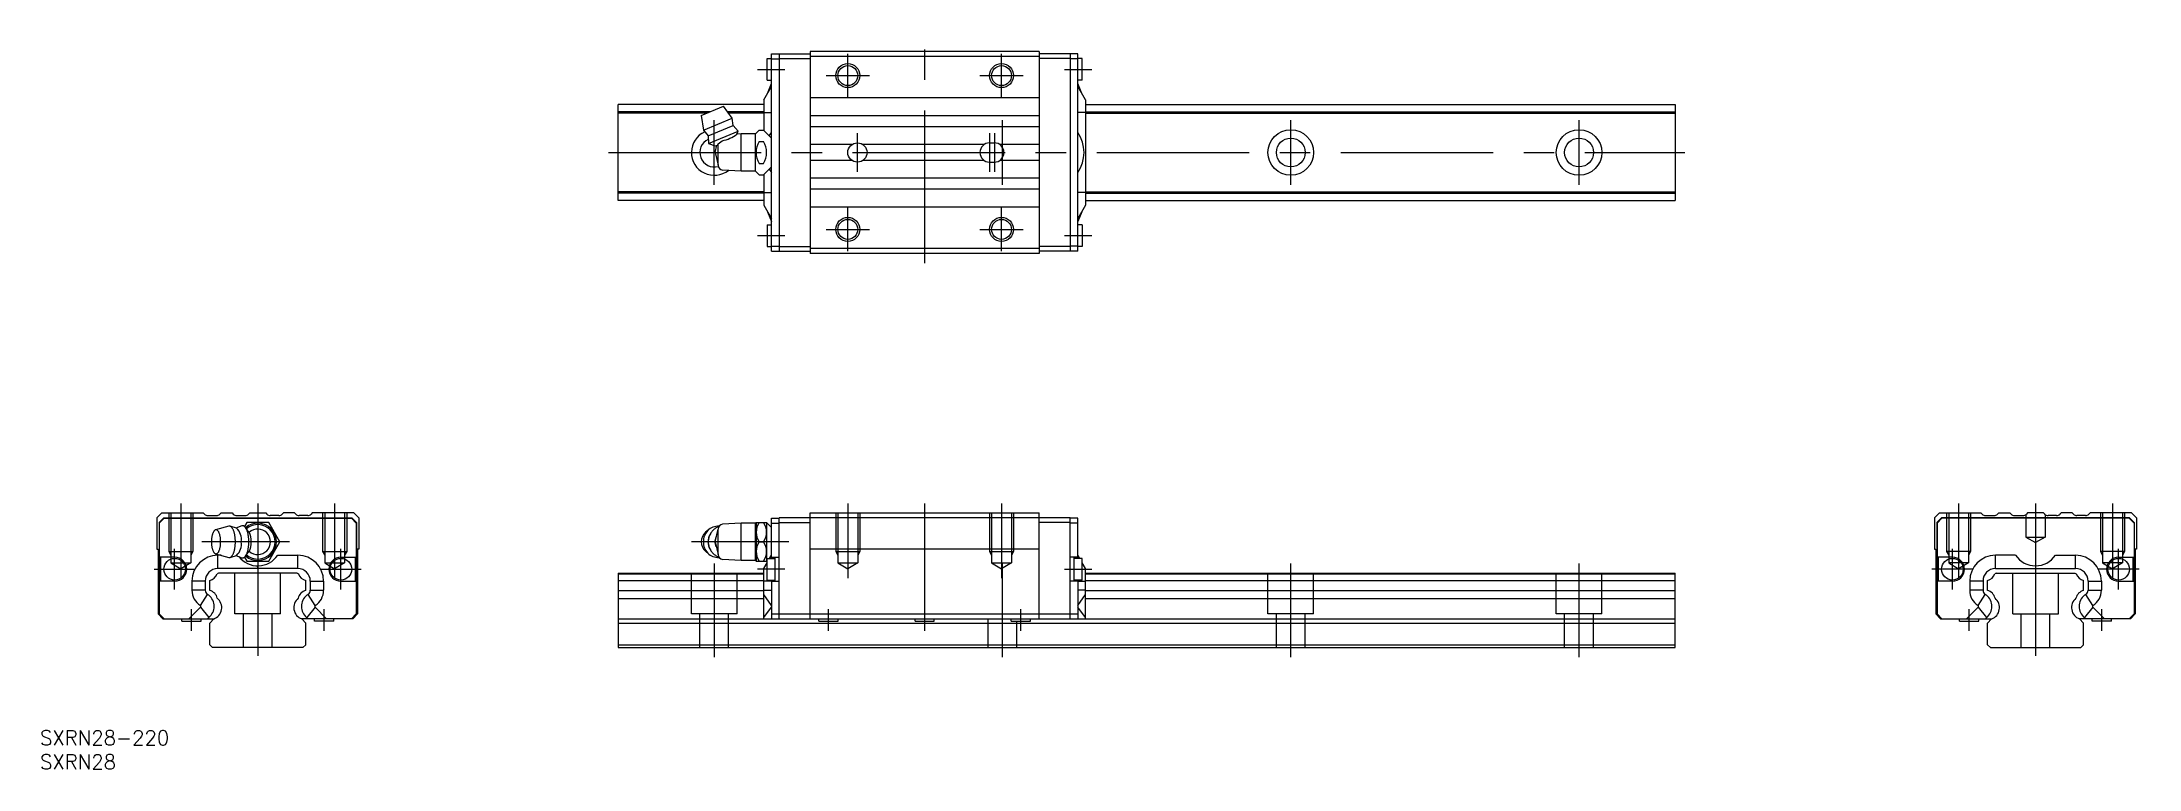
# Model space of a CAD drawing. Extents: x -45 to 392, y -25 to 126.
import ezdxf

# ---------------------------------------------------------------- set-up
doc = ezdxf.new("R2010")
doc.units = 0
doc.linetypes.add('CENTER', pattern=[50.8, 31.75, -6.35, 6.35, -6.35])
doc.linetypes.add('DASHED', pattern=[19.05, 12.7, -6.35])
doc.layers.get('0').update_dxf_attribs({"linetype": 'CONTINUOUS'})
doc.layers.add('CENTER', color=1, linetype='CENTER')
doc.styles.get("Standard").update_dxf_attribs({"font": 'txt.shx', "height": 3, "bigfont": 'bigfont.shx'})

msp = doc.modelspace()

# ---------------------------------------------------------------- linework, layer by layer
at = {"color": 7, "linetype": 'CONTINUOUS'}
for p, q in [((106, 118.05), (106, 122.55)), ((106, 122.55), (106.9, 122.55)), ((106.9, 82.5), (106.9, 123.5)), ((106.9, 123.5), (108.5, 123.5)), ((106.9, 122.5), (108.5, 122.5)), ((108.5, 123.55), (115, 123.55)), ((108.5, 123.55), (108.5, 82.45)), ((108.5, 122.55), (115, 122.55)), ((115, 124), (115, 82)), ((162.6, 124), (115, 124)), ((162.6, 123), (115, 123)), ((162.6, 124), (162.6, 82)), ((169.1, 123.55), (162.6, 123.55)), ((169.1, 122.55), (162.6, 122.55)), ((169.1, 123.55), (169.1, 82.45)), ((170.7, 123.5), (169.1, 123.5)), ((170.7, 122.5), (169.1, 122.5)), ((170.7, 82.5), (170.7, 123.5)), ((171.6, 122.55), (170.7, 122.55)), ((171.6, 118.05), (171.6, 122.55)), ((106, 118.05), (106.9, 118.05)), ((171.6, 118.05), (170.7, 118.05)), ((105.3, 113.93), (106.9, 116.7)), ((105.3, 113.93), (105.3, 107.6)), ((106.1, 115.31), (106.9, 117.33)), ((162.6, 114.35), (115, 114.35)), ((171.5, 115.31), (170.7, 117.33)), ((172.3, 113.93), (170.7, 116.7)), ((172.3, 113.93), (172.3, 92.07)), ((105.3, 113), (75, 113)), ((75, 93), (75, 113)), ((94.12, 111.48), (75, 111.48)), ((93.43, 111.2), (75, 111.2)), ((92.29, 110.73), (96.91, 112.64)), ((92.29, 110.73), (92.74, 107.67)), ((92.74, 107.67), (98.76, 110.16)), ((98.76, 110.16), (96.91, 112.64)), ((105.3, 111.48), (97.78, 111.48)), ((105.3, 111.2), (97.99, 111.2)), ((98.94, 108.61), (98.76, 110.16)), ((105.3, 111.33), (106.9, 111.33)), ((162.6, 110.65), (115, 110.65)), ((172.3, 111.33), (170.7, 111.33)), ((172.3, 113), (295, 113)), ((172.3, 111.48), (295, 111.48)), ((172.3, 111.2), (295, 111.2)), ((295, 113), (295, 93)), ((92.74, 107.67), (93.71, 106.44)), ((93.71, 106.44), (98.94, 108.61)), ((93.71, 106.44), (93.81, 104.86)), ((93.81, 104.86), (99.98, 107.42)), ((93.81, 104.86), (95.2, 104.36)), ((95.68, 104.55), (95.8, 104.81)), ((95.8, 104.81), (96.68, 105.45)), ((95.8, 100.35), (95.8, 104.81)), ((99.98, 107.42), (98.94, 108.61)), ((99.71, 106.82), (99.98, 107.42)), ((100.6, 106.88), (99.71, 106.82)), ((103.6, 106.88), (100.6, 106.88)), ((100.6, 99.13), (100.6, 106.88)), ((103.6, 106.88), (104.34, 107.62)), ((103.6, 99.13), (103.6, 106.88)), ((104.34, 107.62), (105.28, 107.62)), ((104.34, 105.31), (105.28, 105.31)), ((105.28, 107.62), (106.9, 106)), ((106.44, 106.46), (106.9, 107.14)), ((162.6, 108.35), (115, 108.35)), ((152.3, 105), (153.3, 105)), ((95.2, 104.36), (95.68, 104.55)), ((95.2, 103), (95.54, 104.5)), ((95.2, 103), (95.8, 100.35)), ((104.34, 100.69), (105.28, 100.69)), ((123.67, 104.65), (115, 104.65)), ((123.67, 101.35), (115, 101.35)), ((151.17, 104.65), (125.93, 104.65)), ((151.17, 101.35), (125.93, 101.35)), ((152.3, 101), (153.3, 101)), ((162.6, 104.65), (154.43, 104.65)), ((162.6, 101.35), (154.43, 101.35)), ((100.6, 99.13), (96.74, 99.35)), ((103.6, 99.13), (100.6, 99.13)), ((103.6, 99.13), (104.34, 98.38)), ((104.34, 98.38), (105.28, 98.38)), ((105.28, 98.38), (106.9, 100)), ((105.3, 98.4), (105.3, 92.07)), ((106.44, 99.54), (106.9, 98.86)), ((162.6, 97.65), (115, 97.65)), ((105.3, 94.8), (75, 94.8)), ((105.3, 94.52), (75, 94.52)), ((105.3, 93), (75, 93)), ((105.3, 94.67), (106.9, 94.67)), ((105.3, 92.07), (106.9, 89.3)), ((162.6, 95.35), (115, 95.35)), ((172.3, 94.67), (170.7, 94.67)), ((172.3, 92.07), (170.7, 89.3)), ((172.3, 94.8), (295, 94.8)), ((172.3, 94.52), (295, 94.52)), ((172.3, 93), (295, 93)), ((106, 87.95), (106, 83.45)), ((106, 87.95), (106.9, 87.95)), ((106.1, 90.68), (106.9, 88.67)), ((162.6, 91.65), (115, 91.65)), ((171.5, 90.68), (170.7, 88.67)), ((171.6, 87.95), (170.7, 87.95)), ((171.6, 87.95), (171.6, 83.45)), ((106, 83.45), (106.9, 83.45)), ((106.9, 83.5), (108.5, 83.5)), ((108.5, 83.45), (115, 83.45)), ((162.6, 83), (115, 83)), ((169.1, 83.45), (162.6, 83.45)), ((170.7, 83.5), (169.1, 83.5)), ((171.6, 83.45), (170.7, 83.45)), ((106.9, 82.5), (108.5, 82.5)), ((108.5, 82.45), (115, 82.45)), ((162.6, 82), (115, 82)), ((169.1, 82.45), (162.6, 82.45)), ((170.7, 82.5), (169.1, 82.5)), ((-21, 27), (-20, 28)), ((-21, 27), (-21, 20.5)), ((-19.55, 27), (-20.55, 26)), ((-20.5, 25.9), (-19.5, 26.9)), ((-20, 28), (-11.35, 28)), ((-19.55, 27), (19.55, 27)), ((-19.5, 26.9), (19.5, 26.9)), ((-11.35, 28), (-11.09, 27.74)), ((-10.39, 27.45), (-8.61, 27.45)), ((-7.65, 28), (-7.91, 27.74)), ((-7.65, 28), (-5.35, 28)), ((-5.35, 28), (-5.09, 27.74)), ((-4.39, 27.45), (-2.61, 27.45)), ((-1.65, 28), (-1.91, 27.74)), ((-1.65, 28), (1.65, 28)), ((1.65, 28), (1.91, 27.74)), ((4.39, 27.45), (2.61, 27.45)), ((5.35, 28), (5.09, 27.74)), ((7.65, 28), (5.35, 28)), ((7.65, 28), (7.91, 27.74)), ((10.39, 27.45), (8.61, 27.45)), ((11.35, 28), (11.09, 27.74)), ((20, 28), (11.35, 28)), ((20.5, 25.9), (19.5, 26.9)), ((19.55, 27), (20.55, 26)), ((21, 27), (20, 28)), ((21, 27), (21, 20.5)), ((106.9, 18.55), (106.9, 26.9)), ((106.9, 26.9), (108.5, 26.9)), ((169.1, 27), (108.5, 27)), ((108.5, 6), (108.5, 27)), ((115, 28), (162.6, 28)), ((115, 6), (115, 28)), ((162.6, 6), (162.6, 28)), ((169.1, 6), (169.1, 27)), ((170.7, 26.9), (169.1, 26.9)), ((170.7, 18.55), (170.7, 26.9)), ((349, 27), (350, 28)), ((349, 27), (349, 20.5)), ((350.45, 27), (349.45, 26)), ((349.5, 25.9), (350.5, 26.9)), ((350, 28), (358.65, 28)), ((389.55, 27), (350.45, 27)), ((389.5, 26.9), (350.5, 26.9)), ((358.65, 28), (358.91, 27.74)), ((359.61, 27.45), (361.39, 27.45)), ((362.35, 28), (362.09, 27.74)), ((362.35, 28), (364.65, 28)), ((364.65, 28), (364.91, 27.74)), ((365.61, 27.45), (367.39, 27.45)), ((368.35, 28), (368.09, 27.74)), ((371.65, 28), (368.35, 28)), ((371.65, 28), (371.91, 27.74)), ((374.39, 27.45), (372.61, 27.45)), ((375.35, 28), (375.09, 27.74)), ((377.65, 28), (375.35, 28)), ((377.65, 28), (377.91, 27.74)), ((380.39, 27.45), (378.61, 27.45)), ((381.35, 28), (381.09, 27.74)), ((390, 28), (381.35, 28)), ((390.5, 25.9), (389.5, 26.9)), ((389.55, 27), (390.55, 26)), ((391, 27), (390, 28)), ((391, 27), (391, 20.5)), ((-20.55, 26), (-20.55, 7)), ((-20.5, 25.9), (-20.5, 18.8)), ((-6.04, 25.24), (-8.78, 24.49)), ((-4.4, 24.82), (-5.77, 25.24)), ((-3.32, 25.31), (-4.54, 24.86)), ((-2.31, 26), (-2.77, 25.2)), ((-1.83, 24.01), (-2.56, 24.98)), ((2.31, 26), (-2.31, 26)), ((4.62, 22), (2.31, 26)), ((2.31, 18), (4.62, 22)), ((20.5, 25.9), (20.5, 18.8)), ((20.55, 26), (20.55, 7)), ((93.91, 24.58), (93.19, 23.98)), ((94.39, 23.95), (94.2, 23.65)), ((95.2, 22), (95.8, 24.65)), ((95.2, 22), (95.8, 19.35)), ((95.8, 19.35), (95.8, 24.65)), ((100.6, 25.88), (96.74, 25.65)), ((103.6, 25.88), (100.6, 25.88)), ((100.6, 18.13), (100.6, 25.88)), ((103.6, 25.88), (103.72, 26)), ((103.6, 18.13), (103.6, 25.88)), ((103.72, 26), (103.72, 18)), ((103.72, 26), (105.9, 26)), ((104.34, 22), (105.28, 22)), ((105.9, 26), (105.9, 18)), ((105.9, 26), (106.9, 25)), ((106.9, 25.9), (108.5, 25.9)), ((108.5, 26), (115, 26)), ((169.1, 26), (162.6, 26)), ((170.7, 25.9), (169.1, 25.9)), ((349.45, 26), (349.45, 7)), ((349.5, 25.9), (349.5, 18.8)), ((390.5, 25.9), (390.5, 18.8)), ((390.55, 26), (390.55, 7)), ((-21, 20.5), (-20.75, 20.5)), ((-20.75, 20.5), (-20.75, 7)), ((-17.3, 18.8), (-20.5, 18.8)), ((-20.25, 18.8), (-20.25, 13.8)), ((-8.78, 19.51), (-6.04, 18.76)), ((-7.65, 19.2), (-8.33, 19.2)), ((-8.33, 16.43), (-8.33, 19.2)), ((-5.77, 18.76), (-4.4, 19.18)), ((-4.54, 19.14), (-3.32, 18.69)), ((-2.77, 18.8), (-2.31, 18)), ((-2.56, 19.02), (-1.83, 19.99)), ((-2.31, 18), (2.31, 18)), ((4.14, 19.2), (8.33, 19.2)), ((8.33, 16.43), (8.33, 19.2)), ((17.3, 18.8), (20.5, 18.8)), ((20.25, 18.8), (20.25, 13.8)), ((20.75, 20.5), (20.75, 7)), ((21, 20.5), (20.75, 20.5)), ((93.19, 20.02), (93.91, 19.42)), ((94.2, 20.35), (94.39, 20.05)), ((100.6, 18.13), (96.74, 18.35)), ((103.6, 18.13), (100.6, 18.13)), ((103.72, 18), (103.6, 18.13)), ((103.72, 18), (105.9, 18)), ((105.3, 16.43), (106, 17.64)), ((105.9, 18), (106, 18.1)), ((106, 14.05), (106, 18.55)), ((106, 18.55), (107.7, 18.55)), ((106.45, 18.55), (106.63, 18.73)), ((106.52, 18.55), (106.9, 19.2)), ((106.9, 18.8), (108.5, 18.8)), ((107.7, 13.8), (107.7, 18.8)), ((162.6, 20.5), (115, 20.5)), ((170.7, 18.8), (169.1, 18.8)), ((169.9, 13.8), (169.9, 18.8)), ((171.6, 18.55), (169.9, 18.55)), ((171.08, 18.55), (170.7, 19.2)), ((171.6, 14.05), (171.6, 18.55)), ((172.3, 16.43), (171.6, 17.64)), ((349, 20.5), (349.25, 20.5)), ((349.25, 20.5), (349.25, 7)), ((352.7, 18.8), (349.5, 18.8)), ((349.75, 18.8), (349.75, 13.8)), ((365.86, 19.2), (361.67, 19.2)), ((361.67, 16.43), (361.67, 19.2)), ((374.14, 19.2), (378.33, 19.2)), ((378.33, 16.43), (378.33, 19.2)), ((387.3, 18.8), (390.5, 18.8)), ((390.25, 18.8), (390.25, 13.8)), ((390.75, 20.5), (390.75, 7)), ((391, 20.5), (390.75, 20.5)), ((-20.5, 13.8), (-20.5, 7)), ((-17.3, 13.8), (-20.5, 13.8)), ((-10.93, 13.83), (-13.7, 13.83)), ((-13.7, 13.83), (-13.7, 11.92)), ((-10.93, 13.83), (-10.93, 11.92)), ((-10, 11.86), (-10, 13.94)), ((-8.2, 15.5), (-8.48, 15.34)), ((8.33, 16.43), (-8.33, 16.43)), ((8.2, 15.5), (-8.2, 15.5)), ((0, 16.43), (0, 17)), ((8.2, 15.5), (8.48, 15.34)), ((10, 11.86), (10, 13.94)), ((10.93, 13.83), (13.7, 13.83)), ((10.93, 13.83), (10.93, 11.92)), ((13.7, 13.83), (13.7, 11.92)), ((17.3, 13.8), (20.5, 13.8)), ((20.5, 13.8), (20.5, 7)), ((75, 15.5), (105.3, 15.5)), ((75, 15.5), (75, 0)), ((75, 15.34), (105.3, 15.34)), ((75, 13.94), (105.3, 13.94)), ((105.3, 6), (105.3, 16.43)), ((106.9, 13.83), (105.3, 13.83)), ((106, 14.05), (107.7, 14.05)), ((106.9, 14.05), (106.9, 6)), ((106.9, 13.8), (108.5, 13.8)), ((170.7, 13.8), (169.1, 13.8)), ((171.6, 14.05), (169.9, 14.05)), ((170.7, 14.05), (170.7, 6)), ((170.7, 13.83), (172.3, 13.83)), ((172.3, 6), (172.3, 16.43)), ((172.3, 15.5), (295, 15.5)), ((172.3, 15.34), (295, 15.34)), ((172.3, 13.94), (295, 13.94)), ((295, 0), (295, 15.5)), ((349.5, 13.8), (349.5, 7)), ((352.7, 13.8), (349.5, 13.8)), ((356.3, 13.83), (356.3, 11.92)), ((359.07, 13.83), (356.3, 13.83)), ((359.07, 13.83), (359.07, 11.92)), ((360, 11.86), (360, 13.94)), ((361.8, 15.5), (361.52, 15.34)), ((361.67, 16.43), (378.33, 16.43)), ((361.8, 15.5), (378.2, 15.5)), ((370, 17), (370, 16.43)), ((378.2, 15.5), (378.48, 15.34)), ((380, 11.86), (380, 13.94)), ((380.93, 13.83), (383.7, 13.83)), ((380.93, 13.83), (380.93, 11.92)), ((383.7, 13.83), (383.7, 11.92)), ((387.3, 13.8), (390.5, 13.8)), ((390.5, 13.8), (390.5, 7)), ((-10.93, 11.92), (-13.7, 11.92)), ((-11.94, 8.73), (-10.46, 11.07)), ((11.94, 8.73), (10.46, 11.07)), ((10.93, 11.92), (13.7, 11.92)), ((75, 11.86), (105.3, 11.86)), ((75, 10.24), (105.3, 10.24)), ((105.3, 11.92), (106.9, 11.92)), ((106.9, 8.73), (105.3, 11.07)), ((172.3, 11.92), (170.7, 11.92)), ((170.7, 8.73), (172.3, 11.07)), ((172.3, 11.86), (295, 11.86)), ((172.3, 10.24), (295, 10.24)), ((359.07, 11.92), (356.3, 11.92)), ((358.06, 8.73), (359.54, 11.07)), ((381.94, 8.73), (380.46, 11.07)), ((380.93, 11.92), (383.7, 11.92)), ((-19.75, 6), (-20.75, 7)), ((-19.55, 6), (-20.55, 7)), ((-19.5, 6), (-20.5, 7)), ((-19.75, 6), (-9.02, 6)), ((-15.8, 5.5), (-15.8, 6)), ((-15.8, 5.5), (-11.8, 5.5)), ((-14.33, 6), (-11.91, 8.42)), ((-11.91, 8.42), (-10.18, 6.23)), ((-11.8, 5.5), (-11.8, 6)), ((-10.41, 6), (-9.95, 6.46)), ((-10, 5.1), (-9.15, 5.95)), ((-10, 0.6), (-10, 5.1)), ((19.75, 6), (9.02, 6)), ((10, 5.1), (9.15, 5.95)), ((10.41, 6), (9.95, 6.46)), ((10, 0.6), (10, 5.1)), ((11.91, 8.42), (10.18, 6.23)), ((11.8, 5.5), (11.8, 6)), ((15.8, 5.5), (11.8, 5.5)), ((14.33, 6), (11.91, 8.42)), ((15.8, 5.5), (15.8, 6)), ((19.5, 6), (20.5, 7)), ((19.55, 6), (20.55, 7)), ((19.75, 6), (20.75, 7)), ((75, 5.95), (116.8, 5.95)), ((75, 5.1), (295, 5.1)), ((105.3, 6.23), (106.9, 8.42)), ((105.3, 6), (172.3, 6)), ((106.9, 7), (170.7, 7)), ((116.8, 5.5), (116.8, 6)), ((116.8, 5.5), (120.8, 5.5)), ((120.8, 5.5), (120.8, 6)), ((120.8, 5.95), (136.8, 5.95)), ((136.8, 5.5), (136.8, 6)), ((136.8, 5.5), (140.8, 5.5)), ((140.8, 5.5), (140.8, 6)), ((140.8, 5.95), (156.8, 5.95)), ((156.8, 5.5), (156.8, 6)), ((156.8, 5.5), (160.8, 5.5)), ((160.8, 5.5), (160.8, 6)), ((160.8, 5.95), (295, 5.95)), ((172.3, 6.23), (170.7, 8.42)), ((350.25, 6), (349.25, 7)), ((350.45, 6), (349.45, 7)), ((350.5, 6), (349.5, 7)), ((350.25, 6), (360.98, 6)), ((354.2, 5.5), (354.2, 6)), ((354.2, 5.5), (358.2, 5.5)), ((355.67, 6), (358.09, 8.42)), ((358.09, 8.42), (359.82, 6.23)), ((358.2, 5.5), (358.2, 6)), ((359.58, 6), (360.05, 6.46)), ((360, 5.1), (360.85, 5.95)), ((360, 0.6), (360, 5.1)), ((389.75, 6), (379.02, 6)), ((380, 5.1), (379.15, 5.95)), ((380.42, 6), (379.95, 6.46)), ((380, 0.6), (380, 5.1)), ((381.91, 8.42), (380.18, 6.23)), ((381.8, 5.5), (381.8, 6)), ((385.8, 5.5), (381.8, 5.5)), ((384.33, 6), (381.91, 8.42)), ((385.8, 5.5), (385.8, 6)), ((389.5, 6), (390.5, 7)), ((389.55, 6), (390.55, 7)), ((389.75, 6), (390.75, 7)), ((-9.4, 0), (-10, 0.6)), ((9.4, 0), (-9.4, 0)), ((9.4, 0), (10, 0.6)), ((75, 0.6), (295, 0.6)), ((75, 0), (295, 0)), ((360.6, 0), (360, 0.6)), ((360.6, 0), (379.4, 0)), ((379.4, 0), (380, 0.6))]:
    msp.add_line(p, q, dxfattribs=at)
at = {"color": 3, "linetype": 'DASHED'}
for p, q in [((-18.5, 28), (-18.5, 20)), ((-18.07, 28), (-18.07, 17.6)), ((-13.93, 28), (-13.93, 17.6)), ((-13.5, 28), (-13.5, 20)), ((13.5, 28), (13.5, 20)), ((13.93, 28), (13.93, 17.6)), ((18.07, 28), (18.07, 17.6)), ((18.5, 28), (18.5, 20)), ((120.3, 28), (120.3, 20)), ((120.73, 28), (120.73, 17.6)), ((124.87, 28), (124.87, 17.6)), ((125.3, 28), (125.3, 20)), ((152.3, 28), (152.3, 20)), ((152.73, 28), (152.73, 17.6)), ((156.87, 28), (156.87, 17.6)), ((157.3, 28), (157.3, 20)), ((351.5, 28), (351.5, 20)), ((351.93, 28), (351.93, 17.6)), ((356.07, 28), (356.07, 17.6)), ((356.5, 28), (356.5, 20)), ((368, 27.66), (368, 23)), ((372, 27.66), (372, 23)), ((383.5, 28), (383.5, 20)), ((383.93, 28), (383.93, 17.6)), ((388.07, 28), (388.07, 17.6)), ((388.5, 28), (388.5, 20)), ((368, 23), (370, 21.85)), ((368, 23), (372, 23)), ((372, 23), (370, 21.85)), ((-18.5, 20), (-13.5, 20)), ((-18.5, 20), (-18.07, 19.25)), ((-18.07, 17.6), (-13.93, 17.6)), ((-18.07, 17.6), (-16, 16.41)), ((-13.93, 17.6), (-16, 16.41)), ((-13.5, 20), (-13.93, 19.25)), ((13.5, 20), (18.5, 20)), ((13.5, 20), (13.93, 19.25)), ((13.93, 17.6), (18.07, 17.6)), ((13.93, 17.6), (16, 16.41)), ((18.07, 17.6), (16, 16.41)), ((18.5, 20), (18.07, 19.25)), ((120.3, 20), (125.3, 20)), ((120.3, 20), (120.73, 19.25)), ((120.73, 17.6), (124.87, 17.6)), ((120.73, 17.6), (122.8, 16.41)), ((124.87, 17.6), (122.8, 16.41)), ((125.3, 20), (124.87, 19.25)), ((152.3, 20), (157.3, 20)), ((152.3, 20), (152.73, 19.25)), ((152.73, 17.6), (156.87, 17.6)), ((152.73, 17.6), (154.8, 16.41)), ((156.87, 17.6), (154.8, 16.41)), ((157.3, 20), (156.87, 19.25)), ((356.5, 20), (351.5, 20)), ((351.5, 20), (351.93, 19.25)), ((356.07, 17.6), (351.93, 17.6)), ((351.93, 17.6), (354, 16.41)), ((356.07, 17.6), (354, 16.41)), ((356.5, 20), (356.07, 19.25)), ((388.5, 20), (383.5, 20)), ((383.5, 20), (383.93, 19.25)), ((388.07, 17.6), (383.93, 17.6)), ((383.93, 17.6), (386, 16.41)), ((388.07, 17.6), (386, 16.41)), ((388.5, 20), (388.07, 19.25)), ((-4.75, 7), (-4.75, 15.5)), ((4.75, 7), (4.75, 15.5)), ((90.25, 7), (90.25, 15.5)), ((99.75, 7), (99.75, 15.5)), ((210.25, 7), (210.25, 15.5)), ((219.75, 7), (219.75, 15.5)), ((270.25, 7), (270.25, 15.5)), ((279.75, 7), (279.75, 15.5)), ((365.25, 7), (365.25, 15.5)), ((374.75, 7), (374.75, 15.5)), ((4.75, 7), (-4.75, 7)), ((-3, 0), (-3, 7)), ((3, 0), (3, 7)), ((99.75, 7), (90.25, 7)), ((92, 0), (92, 7)), ((98, 0), (98, 7)), ((152, 0), (152, 6)), ((158, 0), (158, 5.5)), ((219.75, 7), (210.25, 7)), ((212, 0), (212, 7)), ((218, 0), (218, 7)), ((279.75, 7), (270.25, 7)), ((272, 0), (272, 7)), ((278, 0), (278, 7)), ((365.25, 7), (374.75, 7)), ((367, 0), (367, 7)), ((373, 0), (373, 7))]:
    msp.add_line(p, q, dxfattribs=at)
at = {"color": 7, "linetype": 'CONTINUOUS', "flags": 128}
for points in [[(-7.73, 22), (-7.73, 22.15), (-7.73, 22.3), (-7.74, 22.45), (-7.76, 22.6), (-7.77, 22.74), (-7.79, 22.89), (-7.81, 23.03), (-7.84, 23.16), (-7.87, 23.29), (-7.9, 23.42), (-7.93, 23.54), (-7.97, 23.66), (-8.01, 23.77), (-8.05, 23.87), (-8.09, 23.97), (-8.14, 24.06), (-8.19, 24.14), (-8.24, 24.21), (-8.29, 24.28), (-8.35, 24.34), (-8.4, 24.39), (-8.46, 24.43), (-8.51, 24.46), (-8.57, 24.48), (-8.63, 24.5), (-8.68, 24.5), (-8.74, 24.5), (-8.8, 24.48), (-8.86, 24.46), (-8.91, 24.43), (-8.97, 24.39), (-9.02, 24.34), (-9.08, 24.28), (-9.13, 24.21), (-9.18, 24.14), (-9.23, 24.06), (-9.27, 23.97), (-9.32, 23.87), (-9.36, 23.77), (-9.4, 23.66), (-9.44, 23.54), (-9.47, 23.42), (-9.5, 23.29), (-9.53, 23.16), (-9.56, 23.03), (-9.58, 22.89), (-9.6, 22.74), (-9.61, 22.6), (-9.63, 22.45), (-9.63, 22.3), (-9.64, 22.15), (-9.64, 22), (-9.64, 21.85), (-9.63, 21.7), (-9.63, 21.55), (-9.61, 21.4), (-9.6, 21.26), (-9.58, 21.11), (-9.56, 20.97), (-9.53, 20.84), (-9.5, 20.71), (-9.47, 20.58), (-9.44, 20.46), (-9.4, 20.34), (-9.36, 20.23), (-9.32, 20.13), (-9.27, 20.03), (-9.23, 19.94), (-9.18, 19.86), (-9.13, 19.79), (-9.08, 19.72), (-9.02, 19.66), (-8.97, 19.61), (-8.91, 19.57), (-8.86, 19.54), (-8.8, 19.52), (-8.74, 19.5), (-8.68, 19.5), (-8.63, 19.5), (-8.57, 19.52), (-8.51, 19.54), (-8.46, 19.57), (-8.4, 19.61), (-8.35, 19.66), (-8.29, 19.72), (-8.24, 19.79), (-8.19, 19.86), (-8.14, 19.94), (-8.09, 20.03), (-8.05, 20.13), (-8.01, 20.23), (-7.97, 20.34), (-7.93, 20.46), (-7.9, 20.58), (-7.87, 20.71), (-7.84, 20.84), (-7.81, 20.97), (-7.79, 21.11), (-7.77, 21.26), (-7.76, 21.4), (-7.74, 21.55), (-7.73, 21.7), (-7.73, 21.85), (-7.73, 22)], [(-4.67, 22), (-4.67, 22.17), (-4.67, 22.34), (-4.68, 22.51), (-4.69, 22.68), (-4.71, 22.85), (-4.73, 23.02), (-4.75, 23.18), (-4.77, 23.34), (-4.8, 23.49), (-4.84, 23.64), (-4.87, 23.79), (-4.91, 23.93), (-4.95, 24.07), (-4.99, 24.2), (-5.04, 24.32), (-5.08, 24.44), (-5.13, 24.55), (-5.19, 24.65), (-5.24, 24.75), (-5.3, 24.84), (-5.36, 24.92), (-5.42, 24.99), (-5.48, 25.06), (-5.54, 25.11), (-5.6, 25.16), (-5.67, 25.2), (-5.73, 25.23), (-5.8, 25.25), (-5.86, 25.26), (-5.93, 25.26), (-6, 25.25), (-6.04, 25.24)], [(-6.04, 18.76), (-6, 18.75), (-5.93, 18.74), (-5.86, 18.74), (-5.8, 18.75), (-5.73, 18.77), (-5.67, 18.8), (-5.6, 18.84), (-5.54, 18.89), (-5.48, 18.94), (-5.42, 19.01), (-5.36, 19.08), (-5.3, 19.16), (-5.24, 19.25), (-5.19, 19.35), (-5.13, 19.45), (-5.08, 19.56), (-5.04, 19.68), (-4.99, 19.8), (-4.95, 19.93), (-4.91, 20.07), (-4.87, 20.21), (-4.84, 20.36), (-4.8, 20.51), (-4.77, 20.66), (-4.75, 20.82), (-4.73, 20.98), (-4.71, 21.15), (-4.69, 21.32), (-4.68, 21.49), (-4.67, 21.66), (-4.67, 21.83), (-4.67, 22)], [(-1.86, 22), (-1.86, 22.17), (-1.87, 22.35), (-1.88, 22.52), (-1.89, 22.69), (-1.91, 22.86), (-1.92, 23.02), (-1.95, 23.19), (-1.97, 23.35), (-2, 23.5), (-2.03, 23.66), (-2.07, 23.81), (-2.1, 23.95), (-2.14, 24.09), (-2.19, 24.22), (-2.23, 24.35), (-2.28, 24.47), (-2.33, 24.58), (-2.38, 24.69), (-2.44, 24.79), (-2.49, 24.88), (-2.55, 24.96), (-2.61, 25.04), (-2.67, 25.11), (-2.73, 25.17), (-2.8, 25.22), (-2.86, 25.26), (-2.93, 25.29), (-2.99, 25.32), (-3.06, 25.33), (-3.12, 25.34), (-3.19, 25.34), (-3.26, 25.33), (-3.32, 25.31)], [(-3.32, 18.69), (-3.26, 18.67), (-3.19, 18.66), (-3.12, 18.66), (-3.06, 18.67), (-2.99, 18.68), (-2.93, 18.71), (-2.86, 18.74), (-2.8, 18.78), (-2.73, 18.83), (-2.67, 18.89), (-2.61, 18.96), (-2.55, 19.04), (-2.49, 19.12), (-2.44, 19.21), (-2.38, 19.31), (-2.33, 19.42), (-2.28, 19.53), (-2.23, 19.65), (-2.19, 19.78), (-2.14, 19.91), (-2.1, 20.05), (-2.07, 20.19), (-2.03, 20.34), (-2, 20.5), (-1.97, 20.65), (-1.95, 20.81), (-1.92, 20.98), (-1.91, 21.14), (-1.89, 21.31), (-1.88, 21.48), (-1.87, 21.65), (-1.86, 21.83), (-1.86, 22)], [(93.81, 22), (93.82, 22.17), (93.83, 22.35), (93.85, 22.52), (93.88, 22.69), (93.92, 22.86), (93.96, 23.02), (94.01, 23.19), (94.08, 23.35), (94.14, 23.5), (94.22, 23.66), (94.3, 23.81), (94.39, 23.95), (94.49, 24.09), (94.59, 24.22), (94.7, 24.35), (94.82, 24.47), (94.94, 24.58), (95.07, 24.69), (95.2, 24.79), (95.33, 24.88), (95.47, 24.96), (95.62, 25.04), (95.76, 25.11), (95.91, 25.17), (95.95, 25.18)], [(95.95, 18.82), (95.91, 18.83), (95.76, 18.89), (95.62, 18.96), (95.47, 19.04), (95.33, 19.12), (95.2, 19.21), (95.07, 19.31), (94.94, 19.42), (94.82, 19.53), (94.7, 19.65), (94.59, 19.78), (94.49, 19.91), (94.39, 20.05), (94.3, 20.19), (94.22, 20.34), (94.14, 20.5), (94.08, 20.65), (94.01, 20.81), (93.96, 20.98), (93.92, 21.14), (93.88, 21.31), (93.85, 21.48), (93.83, 21.65), (93.82, 21.83), (93.81, 22)], [(95.2, 22.01), (95.21, 22.14), (95.22, 22.28), (95.24, 22.43), (95.27, 22.57), (95.31, 22.7), (95.35, 22.84), (95.4, 22.97), (95.43, 23.02)], [(95.43, 20.98), (95.4, 21.03), (95.35, 21.16), (95.31, 21.3), (95.27, 21.43), (95.24, 21.57), (95.22, 21.72), (95.21, 21.86), (95.2, 21.99)]]:
    msp.add_lwpolyline(points, dxfattribs=at)
at = {"color": 3, "linetype": 'CONTINUOUS'}
for centre in [(122.8, 119), (154.8, 119), (122.8, 87), (154.8, 87)]:
    msp.add_circle(centre, 2.5, dxfattribs=at)
at = {"color": 7, "linetype": 'CONTINUOUS'}
for centre, radius in [((122.8, 119), 2.07), ((154.8, 119), 2.07), ((124.8, 103), 2), ((215, 103), 4.75), ((215, 103), 3), ((275, 103), 4.75), ((275, 103), 3), ((122.8, 87), 2.07), ((154.8, 87), 2.07), ((-17.3, 16.3), 2.25), ((17.3, 16.3), 2.25), ((352.7, 16.3), 2.25), ((387.3, 16.3), 2.25)]:
    msp.add_circle(centre, radius, dxfattribs=at)
for centre, radius, start, end in [((95, 103), 4.75, 114.6969, 308.4582), ((95, 103), 3, 114.5372, 286.0149), ((95.28, 112.55), 7.24, 281.1312, 307.648), ((108.34, 103), 4.62, 150, 210), ((101.28, 103), 4.62, 330, 30), ((152.3, 103), 2, 90, 270), ((153.3, 103), 2, 270, 90), ((164.58, 103), 7.39, 325.9109, 34.0891), ((96.8, 100.35), 1, 180, 266.6374), ((-10.39, 28.45), 1, 225, 270), ((-8.61, 28.45), 1, 270, 315), ((-4.39, 28.45), 1, 225, 270), ((-2.61, 28.45), 1, 270, 315), ((2.61, 28.45), 1, 225, 270), ((4.39, 28.45), 1, 270, 315), ((8.61, 28.45), 1, 225, 270), ((10.39, 28.45), 1, 270, 315), ((359.61, 28.45), 1, 225, 270), ((361.39, 28.45), 1, 270, 315), ((365.61, 28.45), 1, 225, 270), ((367.39, 28.45), 1, 270, 315), ((372.61, 28.45), 1, 225, 270), ((374.39, 28.45), 1, 270, 315), ((378.61, 28.45), 1, 225, 270), ((380.39, 28.45), 1, 270, 315), ((-6.54, 22.52), 3.14, 350.4881, 47.0805), ((-6.54, 21.48), 3.14, 312.9195, 9.5119), ((0, 22), 3.88, 229.215, 130.785), ((0, 22), 3.59, 228.9514, 131.0486), ((-4.93, 22.22), 3.58, 356.5191, 29.9568), ((-4.93, 21.78), 3.58, 330.0432, 3.4809), ((0, 22), 2.65, 227.3474, 132.6525), ((94.92, 22), 2.63, 131.2066, 228.7934), ((95.84, 22.14), 3.1, 87.104, 182.6735), ((95.84, 21.86), 3.11, 177.3865, 272.8366), ((96.73, 22), 3.03, 146.9261, 213.0739), ((96.8, 24.65), 1, 93.3626, 180), ((107.27, 24), 3.54, 145.6158, 214.3842), ((107.27, 20), 3.54, 145.6158, 214.3842), ((102.36, 24), 3.54, 325.6158, 34.3842), ((102.36, 20), 3.54, 325.6158, 34.3842), ((-17.3, 16.3), 2.5, 270, 90), ((-8.33, 13.83), 5.37, 90, 180), ((0, 22), 5, 218.0136, 325.9442), ((8.33, 13.83), 5.37, 0, 90), ((17.3, 16.3), 2.5, 90, 270), ((96.8, 19.35), 1, 180, 266.6374), ((352.7, 16.3), 2.5, 270, 90), ((361.67, 13.83), 5.37, 90, 180), ((370, 22), 5, 214.0558, 325.9442), ((378.33, 13.83), 5.37, 0, 90), ((387.3, 16.3), 2.5, 90, 270), ((-8.33, 13.83), 2.6, 90, 180), ((-10.48, 15.98), 2.1, 283.2606, 342.1055), ((8.33, 13.83), 2.6, 0, 90), ((10.48, 15.98), 2.1, 197.8945, 256.7394), ((361.67, 13.83), 2.6, 90, 180), ((359.52, 15.98), 2.1, 283.2606, 342.1055), ((378.33, 13.83), 2.6, 0, 90), ((380.48, 15.98), 2.1, 197.8945, 256.7394), ((-9.93, 11.92), 3.77, 180, 237.705), ((-12.05, 8.56), 0.2, 315, 57.705), ((-9.93, 11.92), 1, 180, 237.705), ((-12.05, 8.56), 2.97, 315, 57.705), ((-10.48, 9.82), 2.1, 11.6299, 76.7394), ((-10, 8.3), 2.5, 289.8363, 50.9443), ((10, 8.3), 2.5, 129.0557, 250.1637), ((10.48, 9.82), 2.1, 103.2606, 168.3701), ((12.05, 8.56), 2.97, 122.295, 225), ((9.93, 11.92), 1, 302.295, 0), ((12.05, 8.56), 0.2, 122.295, 225), ((9.93, 11.92), 3.77, 302.295, 0), ((360.07, 11.92), 3.77, 180, 237.705), ((357.95, 8.56), 0.2, 315, 57.705), ((360.07, 11.92), 1, 180, 237.705), ((357.95, 8.56), 2.97, 315, 57.705), ((359.52, 9.82), 2.1, 11.6299, 76.7394), ((360, 8.3), 2.5, 289.8363, 50.9443), ((380, 8.3), 2.5, 129.0557, 250.1637), ((380.48, 9.82), 2.1, 103.2606, 168.3701), ((382.05, 8.56), 2.97, 122.295, 225), ((379.93, 11.92), 1, 302.295, 0), ((382.05, 8.56), 0.2, 122.295, 225), ((379.93, 11.92), 3.77, 302.295, 0)]:
    msp.add_arc(centre, radius, start, end, dxfattribs=at)
at = {"layer": 'CENTER', "color": 1, "linetype": 'CENTER'}
for p, q in [((122.8, 114.5), (122.8, 123.5)), ((138.8, 80), (138.8, 126)), ((154.8, 114.5), (154.8, 123.5)), ((104, 120.3), (109.7, 120.3)), ((118.3, 119), (127.3, 119)), ((150.3, 119), (159.3, 119)), ((167.9, 120.3), (173.6, 120.3)), ((95, 96.25), (95, 109.75)), ((155, 96.25), (155, 109.75)), ((215, 96.25), (215, 109.75)), ((275, 96.25), (275, 109.75)), ((124.8, 99), (124.8, 107)), ((152.3, 107), (152.3, 99)), ((153.3, 107), (153.3, 99)), ((73, 103), (297, 103)), ((122.8, 82.5), (122.8, 91.5)), ((154.8, 82.5), (154.8, 91.5)), ((104, 85.7), (109.7, 85.7)), ((118.3, 87), (127.3, 87)), ((150.3, 87), (159.3, 87)), ((167.9, 85.7), (173.6, 85.7)), ((-16, 30), (-16, 14.41)), ((0, 30), (0, -2)), ((16, 30), (16, 14.41)), ((122.8, 30), (122.8, 14.41)), ((138.8, 3.5), (138.8, 30)), ((154.8, 30), (154.8, 14.41)), ((354, 30), (354, 14.41)), ((370, 30), (370, -2)), ((386, 30), (386, 14.41)), ((6.62, 22), (-11.64, 22)), ((110.5, 22), (90.29, 22)), ((-17.3, 12.05), (-17.3, 20.55)), ((17.3, 12.05), (17.3, 20.55)), ((95, 17.5), (95, -2)), ((155, -2), (155, 17.5)), ((215, -2), (215, 17.5)), ((275, -2), (275, 17.5)), ((352.7, 12.05), (352.7, 20.55)), ((387.3, 12.05), (387.3, 20.55)), ((-21.55, 16.3), (-13.05, 16.3)), ((13.05, 16.3), (21.55, 16.3)), ((109.7, 16.3), (104, 16.3)), ((167.9, 16.3), (173.6, 16.3)), ((356.95, 16.3), (348.45, 16.3)), ((391.55, 16.3), (383.05, 16.3)), ((-13.8, 3.5), (-13.8, 8)), ((13.8, 3.5), (13.8, 8)), ((118.8, 3.5), (118.8, 8)), ((158.8, 3.5), (158.8, 8)), ((356.2, 3.5), (356.2, 8)), ((383.8, 3.5), (383.8, 8))]:
    msp.add_line(p, q, dxfattribs=at)

# ---------------------------------------------------------------- texts
at = {"color": 7, "linetype": 'CONTINUOUS'}
for s, p in [('SXRN28-220', (-45.31, -20.28)), ('SXRN28', (-45.31, -25.28))]:
    msp.add_text(s, height=3, dxfattribs=at).set_placement(p)

doc.saveas('drawing.dxf')
